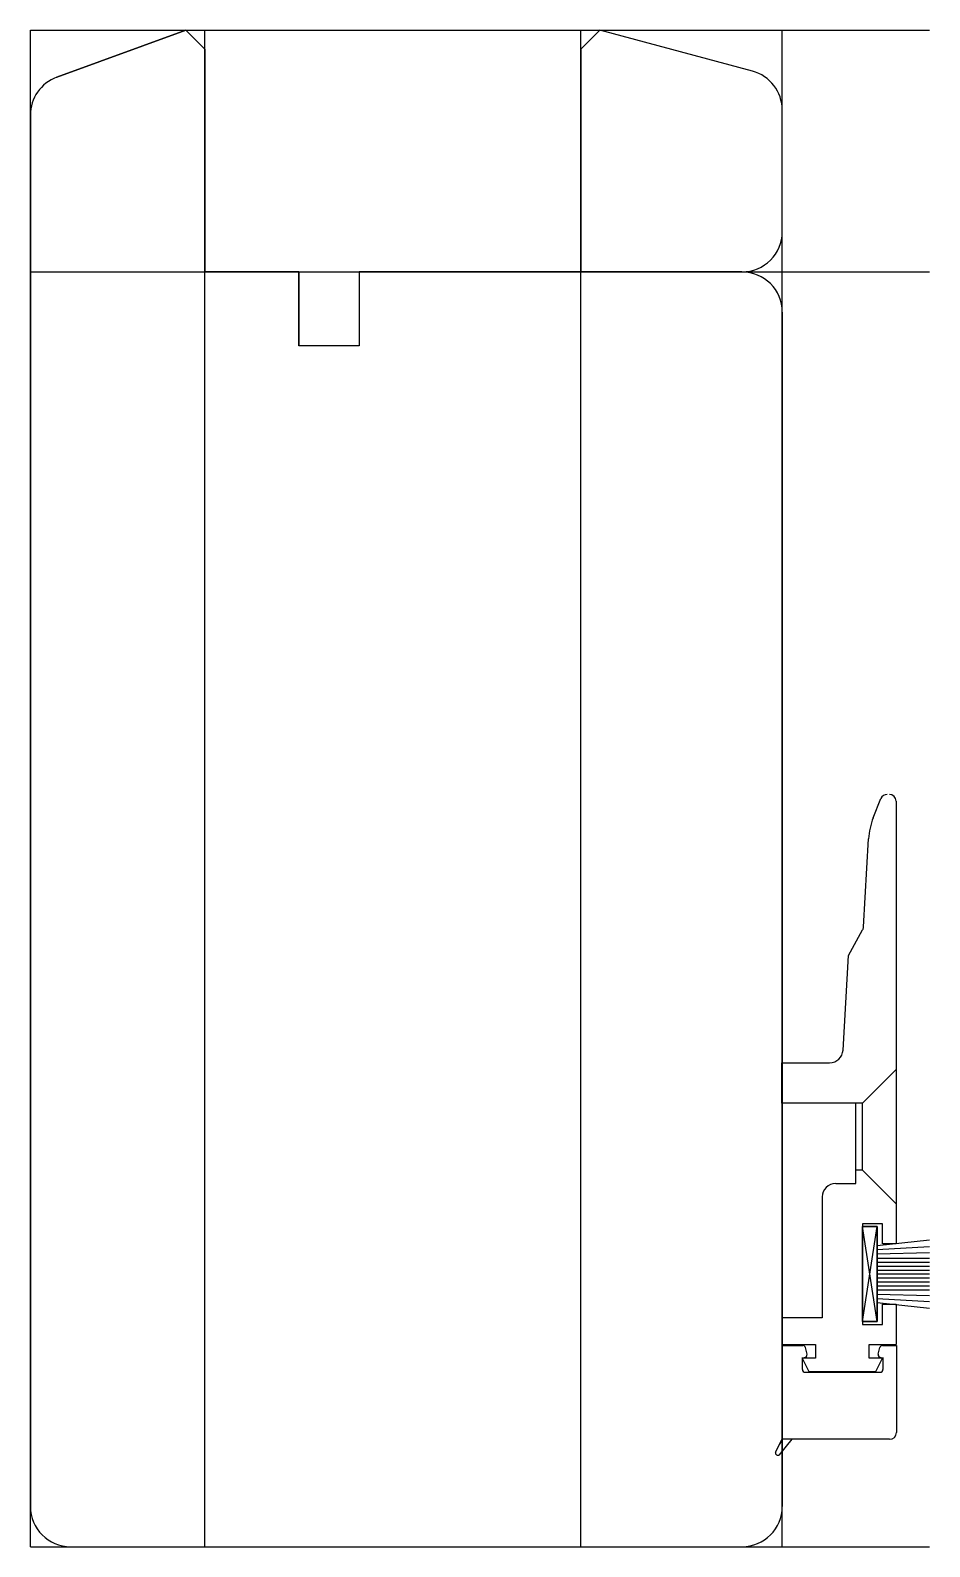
# Model space of a CAD drawing. Extents: x -7 to 60, y -47 to 66.
import ezdxf

# ---------------------------------------------------------------- set-up
doc = ezdxf.new("R2010")
doc.units = 0
doc.layers.get('0').update_dxf_attribs({"linetype": 'CONTINUOUS'})

msp = doc.modelspace()

# ---------------------------------------------------------------- linework, layer by layer
at = {"linetype": 'CONTINUOUS'}
for p, q in [((-7.2, 66), (59.78, 66)), ((-7.2, -47), (-7.2, 66)), ((4.39, 66), (-5.23, 62.5)), ((-5.23, 62.5), (4.39, 66)), ((5.8, 64.59), (4.39, 66)), ((4.39, 66), (5.8, 64.59)), ((5.8, -47), (5.8, 66)), ((33.8, -47), (33.8, 66)), ((35.21, 66), (33.8, 64.59)), ((35.21, 66), (33.8, 64.59)), ((46.58, 62.96), (35.21, 66)), ((46.58, 62.96), (35.21, 66)), ((48.8, -47), (48.8, 66)), ((5.8, 48), (5.8, 64.59)), ((5.8, 64.59), (5.8, 48)), ((33.8, 64.59), (33.8, 48)), ((33.8, 64.59), (33.8, 48)), ((48.8, 51), (48.8, 60.06)), ((48.8, 51), (48.8, 60.06)), ((-7.2, 59.68), (-7.2, -44)), ((-7.2, -44), (-7.2, 59.68)), ((-7.2, 48), (59.78, 48)), ((12.8, 48), (5.8, 48)), ((5.8, 48), (12.8, 48)), ((12.8, 42.5), (12.8, 48)), ((12.8, 48), (12.8, 42.5)), ((45.8, 48), (17.3, 48)), ((17.3, 48), (17.3, 42.5)), ((45.8, 48), (17.3, 48)), ((17.3, 48), (17.3, 42.5)), ((33.8, 48), (45.8, 48)), ((33.8, 48), (45.8, 48)), ((48.8, -44), (48.8, 45)), ((48.8, 45), (48.8, -44)), ((17.3, 42.5), (12.8, 42.5)), ((17.3, 42.5), (12.8, 42.5)), ((55.58, 7.32), (56.15, 8.75)), ((57.28, 8.56), (57.28, -24.44)), ((54.86, -0.82), (55.23, 5.75)), ((53.73, -2.94), (54.79, -1.04)), ((53.33, -9.99), (53.73, -2.94)), ((48.78, -13.94), (48.78, -10.94)), ((48.78, -10.94), (52.33, -10.94)), ((54.78, -13.94), (57.28, -11.44)), ((51.78, -13.94), (48.78, -13.94)), ((54.78, -13.94), (51.78, -13.94)), ((54.28, -19.94), (54.28, -13.94)), ((54.78, -18.94), (54.78, -13.94)), ((54.78, -18.94), (54.28, -18.94)), ((57.28, -21.44), (54.78, -18.94)), ((52.78, -19.94), (54.28, -19.94)), ((51.78, -20.94), (51.78, -29.94)), ((56.28, -22.94), (54.78, -22.94)), ((54.78, -22.94), (54.78, -30.44)), ((55.88, -23.13), (54.78, -23.13)), ((54.78, -23.13), (55.88, -23.13)), ((54.78, -30.23), (54.78, -23.13)), ((54.78, -23.13), (54.78, -30.23)), ((54.78, -30.23), (55.88, -23.13)), ((55.88, -30.23), (54.78, -23.13)), ((55.88, -23.13), (55.88, -30.23)), ((55.88, -30.23), (55.88, -23.13)), ((56.28, -24.44), (56.28, -22.94)), ((55.88, -24.56), (59.78, -24.14)), ((55.88, -24.86), (59.78, -24.64)), ((57.28, -24.44), (56.28, -24.44)), ((55.88, -25.17), (59.78, -25.09)), ((55.88, -25.5), (59.78, -25.5)), ((55.88, -25.8), (59.78, -25.8)), ((55.88, -26.09), (59.78, -26.09)), ((55.88, -26.39), (59.78, -26.39)), ((55.88, -26.68), (59.78, -26.68)), ((55.88, -26.97), (59.78, -26.97)), ((55.88, -27.27), (59.78, -27.27)), ((55.88, -27.57), (59.78, -27.57)), ((55.88, -27.86), (59.78, -27.86)), ((55.88, -28.19), (59.78, -28.27)), ((55.88, -28.51), (59.78, -28.73)), ((55.88, -28.81), (59.78, -29.23)), ((56.28, -30.44), (56.28, -28.94)), ((56.28, -28.94), (57.28, -28.94)), ((57.28, -28.94), (57.28, -31.94)), ((51.78, -29.94), (48.78, -29.94)), ((48.78, -29.94), (48.78, -31.94)), ((55.88, -30.23), (54.78, -30.23)), ((54.78, -30.23), (55.88, -30.23)), ((54.78, -30.44), (56.28, -30.44)), ((48.78, -31.94), (51.28, -31.94)), ((48.8, -39), (48.8, -32)), ((48.8, -32), (50.34, -32)), ((50.65, -32.66), (50.53, -32.16)), ((51.28, -31.94), (51.28, -32.94)), ((55.28, -32.94), (55.28, -31.94)), ((55.28, -31.94), (57.28, -31.94)), ((55.95, -32.66), (56.07, -32.16)), ((56.26, -32), (57.3, -32)), ((57.3, -32), (57.3, -38.5)), ((51.28, -32.94), (50.28, -32.94)), ((50.28, -32.94), (50.78, -33.94)), ((50.3, -33.8), (50.3, -32.9)), ((56.28, -32.94), (55.28, -32.94)), ((55.78, -33.94), (56.28, -32.94)), ((56.3, -32.9), (56.3, -33.8)), ((50.5, -34), (56.1, -34)), ((50.78, -33.94), (55.78, -33.94)), ((48.3, -39.96), (48.8, -39)), ((48.59, -40.15), (49.55, -39)), ((48.8, -39), (48.61, -39.36)), ((56.8, -39), (48.8, -39)), ((-7.2, -47), (59.78, -47)), ((-4.2, -47), (45.8, -47)), ((-4.2, -47), (45.8, -47))]:
    msp.add_line(p, q, dxfattribs=at)
for centre, radius, start, end in [((-4.2, 59.68), 3, 110.0801, 180.045), ((-4.2, 59.68), 3, 110.0801, 180.045), ((45.8, 60.06), 3, 359.9394, 74.93), ((45.8, 60.06), 3, 359.9394, 74.93), ((45.8, 51), 3, 270, 0), ((45.8, 51), 3, 270, 0), ((45.8, 45), 3, 0, 90), ((45.8, 45), 3, 0, 90), ((56.61, 8.56), 0.5, 89.1424, 157.6733), ((56.78, 8.56), 0.5, 0, 90), ((60.22, 5.46), 5, 158.1761, 176.689), ((54.36, -0.78), 0.5, 329.0017, 355.6981), ((52.33, -9.94), 1, 269.9283, 357.1341), ((52.78, -20.94), 1, 90, 180), ((50.33, -32.2), 0.2, 11.5108, 88.2873), ((50.45, -32.7), 0.2, 268.8399, 11.5489), ((56.15, -32.7), 0.2, 168.4511, 271.1601), ((56.27, -32.2), 0.2, 91.7127, 168.4892), ((50.5, -33.8), 0.2, 180, 270), ((56.1, -33.8), 0.2, 270, 0), ((56.8, -38.5), 0.5, 270, 0), ((48.48, -40.01), 0.183, 165.7787, 307.7579), ((-4.2, -44), 3, 180, 270), ((-4.2, -44), 3, 180, 270), ((45.8, -44), 3, 270, 0), ((45.8, -44), 3, 270, 0)]:
    msp.add_arc(centre, radius, start, end, dxfattribs=at)

doc.saveas('drawing.dxf')
